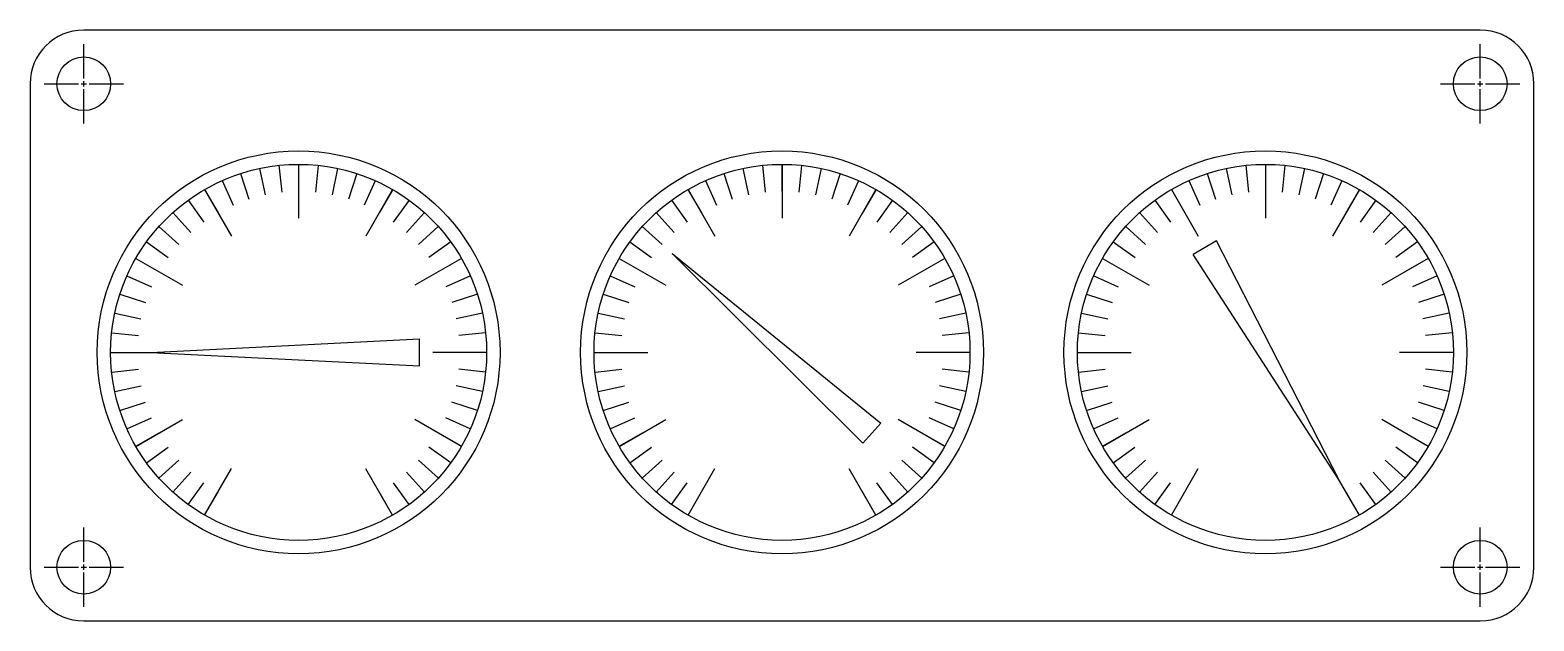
# Model space of a CAD drawing. Header units: feet. Extents: x 2.5 to 16.5, y 2.5 to 8.
import ezdxf

# ---------------------------------------------------------------- set-up
doc = ezdxf.new("R2010")
doc.units = ezdxf.units.FT
doc.header["$LTSCALE"] = 0.5
doc.header["$MEASUREMENT"] = 0
doc.linetypes.add('CENTER', pattern=[2, 1.25, -0.25, 0.25, -0.25])
doc.linetypes.add('CENTER2', pattern=[1.125, 0.75, -0.125, 0.125, -0.125])
doc.layers.add('中心線', color=3, linetype='CENTER')
doc.layers.add('輪廓線', color=1, linetype='Continuous')

# ---------------------------------------------------------------- blocks, each defined once
blk = doc.blocks.new('*U18')
at = {"layer": '輪廓線'}
blk.add_line((0, 0.25), (0, -0.25), dxfattribs=at)
blk = doc.blocks.new('*U19')
at = {"layer": '輪廓線', "color": 0, "linetype": 'ByBlock', "lineweight": -2, "transparency": 16777216}
blk.add_blockref('*U18', (5, 6.5), dxfattribs=at)
for p, rotation in [((4.25, 6.299), 29.99999999999999), ((3.701, 5.75), 59.99999999999999), ((3.5, 5), 90), ((3.701, 4.25), 120), ((4.25, 3.701), 150)]:
    blk.add_blockref('*U18', p, dxfattribs=dict(at, rotation=rotation))
blk = doc.blocks.new('*U30')
at = {"layer": '輪廓線'}
blk.add_line((0.125, 0), (-0.125, 0), dxfattribs=at)
blk = doc.blocks.new('*U32')
at = {"layer": '輪廓線', "color": 0, "linetype": 'ByBlock', "lineweight": -2, "transparency": 16777216}
for p, rotation in [((6.407, 5.812), 29.99999999999969), ((6.485, 5.661), 23.99999999999972), ((6.545, 5.502), 17.9999999999998), ((6.589, 5.338), 11.99999999999993), ((6.616, 5.17), 5.999999999999965)]:
    blk.add_blockref('*U30', p, dxfattribs=dict(at, rotation=rotation))
blk.add_blockref('*U30', (6.625, 5), dxfattribs=at)
blk = doc.blocks.new('*U33')
at = {"layer": '輪廓線'}
blk.add_line((0.125, 0), (-0.125, 0), dxfattribs=at)
blk = doc.blocks.new('*U35')
at = {"layer": '輪廓線', "color": 0, "linetype": 'ByBlock', "lineweight": -2, "transparency": 16777216}
for p, rotation in [((6.407, 5.812), 29.99999999999969), ((6.485, 5.661), 23.99999999999972), ((6.545, 5.502), 17.9999999999998), ((6.589, 5.338), 11.99999999999993), ((6.616, 5.17), 5.999999999999965)]:
    blk.add_blockref('*U33', p, dxfattribs=dict(at, rotation=rotation))
blk.add_blockref('*U33', (6.625, 5), dxfattribs=at)
blk = doc.blocks.new('*U36')
at = {"layer": '輪廓線'}
blk.add_line((0.125, 0), (-0.125, 0), dxfattribs=at)
blk = doc.blocks.new('*U38')
at = {"layer": '輪廓線', "color": 0, "linetype": 'ByBlock', "lineweight": -2, "transparency": 16777216}
for p, rotation in [((6.407, 5.812), 29.99999999999969), ((6.485, 5.661), 23.99999999999972), ((6.545, 5.502), 17.9999999999998), ((6.589, 5.338), 11.99999999999993), ((6.616, 5.17), 5.999999999999965)]:
    blk.add_blockref('*U36', p, dxfattribs=dict(at, rotation=rotation))
blk.add_blockref('*U36', (6.625, 5), dxfattribs=at)
blk = doc.blocks.new('*U39')
at = {"layer": '輪廓線'}
blk.add_line((0.125, 0), (-0.125, 0), dxfattribs=at)
blk = doc.blocks.new('*U41')
at = {"layer": '輪廓線', "color": 0, "linetype": 'ByBlock', "lineweight": -2, "transparency": 16777216}
for p, rotation in [((6.407, 5.812), 29.99999999999969), ((6.485, 5.661), 23.99999999999972), ((6.545, 5.502), 17.9999999999998), ((6.589, 5.338), 11.99999999999993), ((6.616, 5.17), 5.999999999999965)]:
    blk.add_blockref('*U39', p, dxfattribs=dict(at, rotation=rotation))
blk.add_blockref('*U39', (6.625, 5), dxfattribs=at)
blk = doc.blocks.new('*U42')
at = {"layer": '輪廓線'}
blk.add_line((0.125, 0), (-0.125, 0), dxfattribs=at)
blk = doc.blocks.new('*U44')
at = {"layer": '輪廓線', "color": 0, "linetype": 'ByBlock', "lineweight": -2, "transparency": 16777216}
for p, rotation in [((6.407, 5.812), 29.99999999999969), ((6.485, 5.661), 23.99999999999972), ((6.545, 5.502), 17.9999999999998), ((6.589, 5.338), 11.99999999999993), ((6.616, 5.17), 5.999999999999965)]:
    blk.add_blockref('*U42', p, dxfattribs=dict(at, rotation=rotation))
blk.add_blockref('*U42', (6.625, 5), dxfattribs=at)
blk = doc.blocks.new('*U45')
at = {"layer": '輪廓線'}
blk.add_line((0.125, 0), (-0.125, 0), dxfattribs=at)
blk = doc.blocks.new('*U47')
at = {"layer": '輪廓線', "color": 0, "linetype": 'ByBlock', "lineweight": -2, "transparency": 16777216}
for p, rotation in [((6.407, 5.812), 29.99999999999969), ((6.485, 5.661), 23.99999999999972), ((6.545, 5.502), 17.9999999999998), ((6.589, 5.338), 11.99999999999993), ((6.616, 5.17), 5.999999999999965)]:
    blk.add_blockref('*U45', p, dxfattribs=dict(at, rotation=rotation))
blk.add_blockref('*U45', (6.625, 5), dxfattribs=at)
blk = doc.blocks.new('*U57')
at = {"layer": '輪廓線'}
blk.add_line((0.125, 0), (-0.125, 0), dxfattribs=at)
blk = doc.blocks.new('*U59')
at = {"layer": '輪廓線', "color": 0, "linetype": 'ByBlock', "lineweight": -2, "transparency": 16777216}
for p, rotation in [((6.407, 5.812), 29.99999999999969), ((6.485, 5.661), 23.99999999999972), ((6.545, 5.502), 17.9999999999998), ((6.589, 5.338), 11.99999999999993), ((6.616, 5.17), 5.999999999999965)]:
    blk.add_blockref('*U57', p, dxfattribs=dict(at, rotation=rotation))
blk.add_blockref('*U57', (6.625, 5), dxfattribs=at)
blk = doc.blocks.new('*U60')
at = {"layer": '輪廓線'}
blk.add_line((0, 0.25), (0, -0.25), dxfattribs=at)
blk = doc.blocks.new('*U62')
at = {"layer": '輪廓線', "color": 0, "linetype": 'ByBlock', "lineweight": -2, "transparency": 16777216}
blk.add_blockref('*U60', (5, 6.5), dxfattribs=at)
for p, rotation in [((4.25, 6.299), 29.99999999999999), ((3.701, 5.75), 59.99999999999999), ((3.5, 5), 90), ((3.701, 4.25), 120), ((4.25, 3.701), 150)]:
    blk.add_blockref('*U60', p, dxfattribs=dict(at, rotation=rotation))
blk = doc.blocks.new('*U67')
at = {"layer": '輪廓線'}
blk.add_line((0.125, 0), (-0.125, 0), dxfattribs=at)
blk = doc.blocks.new('*U68')
at = {"layer": '輪廓線', "color": 0, "linetype": 'ByBlock', "lineweight": -2, "transparency": 16777216}
for p, rotation in [((6.407, 5.812), 29.99999999999969), ((6.485, 5.661), 23.99999999999972), ((6.545, 5.502), 17.9999999999998), ((6.589, 5.338), 11.99999999999993), ((6.616, 5.17), 5.999999999999965)]:
    blk.add_blockref('*U67', p, dxfattribs=dict(at, rotation=rotation))
blk.add_blockref('*U67', (6.625, 5), dxfattribs=at)
blk = doc.blocks.new('*U69')
at = {"layer": '輪廓線'}
blk.add_line((0.125, 0), (-0.125, 0), dxfattribs=at)
blk = doc.blocks.new('*U70')
at = {"layer": '輪廓線', "color": 0, "linetype": 'ByBlock', "lineweight": -2, "transparency": 16777216}
for p, rotation in [((6.407, 5.812), 29.99999999999969), ((6.485, 5.661), 23.99999999999972), ((6.545, 5.502), 17.9999999999998), ((6.589, 5.338), 11.99999999999993), ((6.616, 5.17), 5.999999999999965)]:
    blk.add_blockref('*U69', p, dxfattribs=dict(at, rotation=rotation))
blk.add_blockref('*U69', (6.625, 5), dxfattribs=at)
blk = doc.blocks.new('*U71')
at = {"layer": '輪廓線'}
blk.add_line((0.125, 0), (-0.125, 0), dxfattribs=at)
blk = doc.blocks.new('*U72')
at = {"layer": '輪廓線', "color": 0, "linetype": 'ByBlock', "lineweight": -2, "transparency": 16777216}
for p, rotation in [((6.407, 5.812), 29.99999999999969), ((6.485, 5.661), 23.99999999999972), ((6.545, 5.502), 17.9999999999998), ((6.589, 5.338), 11.99999999999993), ((6.616, 5.17), 5.999999999999965)]:
    blk.add_blockref('*U71', p, dxfattribs=dict(at, rotation=rotation))
blk.add_blockref('*U71', (6.625, 5), dxfattribs=at)
blk = doc.blocks.new('*U73')
at = {"layer": '輪廓線'}
blk.add_line((0.125, 0), (-0.125, 0), dxfattribs=at)
blk = doc.blocks.new('*U74')
at = {"layer": '輪廓線', "color": 0, "linetype": 'ByBlock', "lineweight": -2, "transparency": 16777216}
for p, rotation in [((6.407, 5.812), 29.99999999999969), ((6.485, 5.661), 23.99999999999972), ((6.545, 5.502), 17.9999999999998), ((6.589, 5.338), 11.99999999999993), ((6.616, 5.17), 5.999999999999965)]:
    blk.add_blockref('*U73', p, dxfattribs=dict(at, rotation=rotation))
blk.add_blockref('*U73', (6.625, 5), dxfattribs=at)
blk = doc.blocks.new('*U75')
at = {"layer": '輪廓線'}
blk.add_line((0.125, 0), (-0.125, 0), dxfattribs=at)
blk = doc.blocks.new('*U76')
at = {"layer": '輪廓線', "color": 0, "linetype": 'ByBlock', "lineweight": -2, "transparency": 16777216}
for p, rotation in [((6.407, 5.812), 29.99999999999969), ((6.485, 5.661), 23.99999999999972), ((6.545, 5.502), 17.9999999999998), ((6.589, 5.338), 11.99999999999993), ((6.616, 5.17), 5.999999999999965)]:
    blk.add_blockref('*U75', p, dxfattribs=dict(at, rotation=rotation))
blk.add_blockref('*U75', (6.625, 5), dxfattribs=at)
blk = doc.blocks.new('*U65')
at = {"layer": '輪廓線'}
blk.add_line((0.125, 0), (-0.125, 0), dxfattribs=at)
blk = doc.blocks.new('*U66')
at = {"layer": '輪廓線', "color": 0, "linetype": 'ByBlock', "lineweight": -2, "transparency": 16777216}
for p, rotation in [((6.407, 5.812), 29.99999999999969), ((6.485, 5.661), 23.99999999999972), ((6.545, 5.502), 17.9999999999998), ((6.589, 5.338), 11.99999999999993), ((6.616, 5.17), 5.999999999999965)]:
    blk.add_blockref('*U65', p, dxfattribs=dict(at, rotation=rotation))
blk.add_blockref('*U65', (6.625, 5), dxfattribs=at)
blk = doc.blocks.new('*U63')
at = {"layer": '輪廓線'}
blk.add_line((0.125, 0), (-0.125, 0), dxfattribs=at)
blk = doc.blocks.new('*U64')
at = {"layer": '輪廓線', "color": 0, "linetype": 'ByBlock', "lineweight": -2, "transparency": 16777216}
for p, rotation in [((6.407, 5.812), 29.99999999999969), ((6.485, 5.661), 23.99999999999972), ((6.545, 5.502), 17.9999999999998), ((6.589, 5.338), 11.99999999999993), ((6.616, 5.17), 5.999999999999965)]:
    blk.add_blockref('*U63', p, dxfattribs=dict(at, rotation=rotation))
blk.add_blockref('*U63', (6.625, 5), dxfattribs=at)
blk = doc.blocks.new('*U77')
at = {"layer": '輪廓線'}
blk.add_line((0, 0.25), (0, -0.25), dxfattribs=at)
blk = doc.blocks.new('*U79')
at = {"layer": '輪廓線', "color": 0, "linetype": 'ByBlock', "lineweight": -2, "transparency": 16777216}
blk.add_blockref('*U77', (5, 6.5), dxfattribs=at)
for p, rotation in [((4.25, 6.299), 29.99999999999999), ((3.701, 5.75), 59.99999999999999), ((3.5, 5), 90), ((3.701, 4.25), 120), ((4.25, 3.701), 150)]:
    blk.add_blockref('*U77', p, dxfattribs=dict(at, rotation=rotation))
blk = doc.blocks.new('*U84')
at = {"layer": '輪廓線'}
blk.add_line((0.125, 0), (-0.125, 0), dxfattribs=at)
blk = doc.blocks.new('*U85')
at = {"layer": '輪廓線', "color": 0, "linetype": 'ByBlock', "lineweight": -2, "transparency": 16777216}
for p, rotation in [((6.407, 5.812), 29.99999999999969), ((6.485, 5.661), 23.99999999999972), ((6.545, 5.502), 17.9999999999998), ((6.589, 5.338), 11.99999999999993), ((6.616, 5.17), 5.999999999999965)]:
    blk.add_blockref('*U84', p, dxfattribs=dict(at, rotation=rotation))
blk.add_blockref('*U84', (6.625, 5), dxfattribs=at)
blk = doc.blocks.new('*U86')
at = {"layer": '輪廓線'}
blk.add_line((0.125, 0), (-0.125, 0), dxfattribs=at)
blk = doc.blocks.new('*U87')
at = {"layer": '輪廓線', "color": 0, "linetype": 'ByBlock', "lineweight": -2, "transparency": 16777216}
for p, rotation in [((6.407, 5.812), 29.99999999999969), ((6.485, 5.661), 23.99999999999972), ((6.545, 5.502), 17.9999999999998), ((6.589, 5.338), 11.99999999999993), ((6.616, 5.17), 5.999999999999965)]:
    blk.add_blockref('*U86', p, dxfattribs=dict(at, rotation=rotation))
blk.add_blockref('*U86', (6.625, 5), dxfattribs=at)
blk = doc.blocks.new('*U88')
at = {"layer": '輪廓線'}
blk.add_line((0.125, 0), (-0.125, 0), dxfattribs=at)
blk = doc.blocks.new('*U89')
at = {"layer": '輪廓線', "color": 0, "linetype": 'ByBlock', "lineweight": -2, "transparency": 16777216}
for p, rotation in [((6.407, 5.812), 29.99999999999969), ((6.485, 5.661), 23.99999999999972), ((6.545, 5.502), 17.9999999999998), ((6.589, 5.338), 11.99999999999993), ((6.616, 5.17), 5.999999999999965)]:
    blk.add_blockref('*U88', p, dxfattribs=dict(at, rotation=rotation))
blk.add_blockref('*U88', (6.625, 5), dxfattribs=at)
blk = doc.blocks.new('*U90')
at = {"layer": '輪廓線'}
blk.add_line((0.125, 0), (-0.125, 0), dxfattribs=at)
blk = doc.blocks.new('*U91')
at = {"layer": '輪廓線', "color": 0, "linetype": 'ByBlock', "lineweight": -2, "transparency": 16777216}
for p, rotation in [((6.407, 5.812), 29.99999999999969), ((6.485, 5.661), 23.99999999999972), ((6.545, 5.502), 17.9999999999998), ((6.589, 5.338), 11.99999999999993), ((6.616, 5.17), 5.999999999999965)]:
    blk.add_blockref('*U90', p, dxfattribs=dict(at, rotation=rotation))
blk.add_blockref('*U90', (6.625, 5), dxfattribs=at)
blk = doc.blocks.new('*U92')
at = {"layer": '輪廓線'}
blk.add_line((0.125, 0), (-0.125, 0), dxfattribs=at)
blk = doc.blocks.new('*U93')
at = {"layer": '輪廓線', "color": 0, "linetype": 'ByBlock', "lineweight": -2, "transparency": 16777216}
for p, rotation in [((6.407, 5.812), 29.99999999999969), ((6.485, 5.661), 23.99999999999972), ((6.545, 5.502), 17.9999999999998), ((6.589, 5.338), 11.99999999999993), ((6.616, 5.17), 5.999999999999965)]:
    blk.add_blockref('*U92', p, dxfattribs=dict(at, rotation=rotation))
blk.add_blockref('*U92', (6.625, 5), dxfattribs=at)
blk = doc.blocks.new('*U82')
at = {"layer": '輪廓線'}
blk.add_line((0.125, 0), (-0.125, 0), dxfattribs=at)
blk = doc.blocks.new('*U83')
at = {"layer": '輪廓線', "color": 0, "linetype": 'ByBlock', "lineweight": -2, "transparency": 16777216}
for p, rotation in [((6.407, 5.812), 29.99999999999969), ((6.485, 5.661), 23.99999999999972), ((6.545, 5.502), 17.9999999999998), ((6.589, 5.338), 11.99999999999993), ((6.616, 5.17), 5.999999999999965)]:
    blk.add_blockref('*U82', p, dxfattribs=dict(at, rotation=rotation))
blk.add_blockref('*U82', (6.625, 5), dxfattribs=at)
blk = doc.blocks.new('*U80')
at = {"layer": '輪廓線'}
blk.add_line((0.125, 0), (-0.125, 0), dxfattribs=at)
blk = doc.blocks.new('*U81')
at = {"layer": '輪廓線', "color": 0, "linetype": 'ByBlock', "lineweight": -2, "transparency": 16777216}
for p, rotation in [((6.407, 5.812), 29.99999999999969), ((6.485, 5.661), 23.99999999999972), ((6.545, 5.502), 17.9999999999998), ((6.589, 5.338), 11.99999999999993), ((6.616, 5.17), 5.999999999999965)]:
    blk.add_blockref('*U80', p, dxfattribs=dict(at, rotation=rotation))
blk.add_blockref('*U80', (6.625, 5), dxfattribs=at)
blk = doc.blocks.new('*U94')
at = {"layer": '中心線', "color": 0, "linetype": 'CENTER2', "transparency": 16777216}
for p, q in [((0, 0.05), (0, 0.37)), ((-0.37, 0), (-0.05, 0)), ((0.05, 0), (0.37, 0)), ((0, -0.37), (0, -0.05))]:
    blk.add_line(p, q, dxfattribs=at)
at = {"layer": '中心線', "color": 0, "linetype": 'Continuous', "transparency": 16777216}
for p, q in [((-0.025, 0), (0.025, 0)), ((0, -0.025), (0, 0.025))]:
    blk.add_line(p, q, dxfattribs=at)
blk = doc.blocks.new('*U95')
at = {"layer": '中心線', "color": 0, "linetype": 'CENTER2', "transparency": 16777216}
for p, q in [((0, 0.05), (0, 0.37)), ((-0.37, 0), (-0.05, 0)), ((0.05, 0), (0.37, 0)), ((0, -0.37), (0, -0.05))]:
    blk.add_line(p, q, dxfattribs=at)
at = {"layer": '中心線', "color": 0, "linetype": 'Continuous', "transparency": 16777216}
for p, q in [((-0.025, 0), (0.025, 0)), ((0, -0.025), (0, 0.025))]:
    blk.add_line(p, q, dxfattribs=at)
blk = doc.blocks.new('*U96')
at = {"layer": '中心線', "color": 0, "linetype": 'CENTER2', "transparency": 16777216}
for p, q in [((0, 0.05), (0, 0.37)), ((-0.37, 0), (-0.05, 0)), ((0.05, 0), (0.37, 0)), ((0, -0.37), (0, -0.05))]:
    blk.add_line(p, q, dxfattribs=at)
at = {"layer": '中心線', "color": 0, "linetype": 'Continuous', "transparency": 16777216}
for p, q in [((-0.025, 0), (0.025, 0)), ((0, -0.025), (0, 0.025))]:
    blk.add_line(p, q, dxfattribs=at)
blk = doc.blocks.new('*U97')
at = {"layer": '中心線', "color": 0, "linetype": 'CENTER2', "transparency": 16777216}
for p, q in [((0, 0.05), (0, 0.37)), ((-0.37, 0), (-0.05, 0)), ((0.05, 0), (0.37, 0)), ((0, -0.37), (0, -0.05))]:
    blk.add_line(p, q, dxfattribs=at)
at = {"layer": '中心線', "color": 0, "linetype": 'Continuous', "transparency": 16777216}
for p, q in [((-0.025, 0), (0.025, 0)), ((0, -0.025), (0, 0.025))]:
    blk.add_line(p, q, dxfattribs=at)

msp = doc.modelspace()

# ---------------------------------------------------------------- linework, layer by layer
at = {"layer": '輪廓線'}
for p, q in [((16, 8), (3, 8)), ((2.5, 7.5), (2.5, 3)), ((16.5, 3), (16.5, 7.5)), ((5, 6.75), (5, 6.25)), ((9.5, 6.75), (9.5, 6.25)), ((14, 6.75), (14, 6.25)), ((5.875, 6.516), (5.625, 6.083)), ((10.375, 6.516), (10.125, 6.083)), ((14.875, 6.516), (14.625, 6.083)), ((13.546, 6.037), (13.329, 5.912)), ((14.688, 3.809), (13.546, 6.037)), ((8.478, 5.92), (10.42, 4.34)), ((8.478, 5.92), (10.252, 4.154)), ((14.688, 3.809), (13.329, 5.912)), ((6.516, 5.875), (6.083, 5.625)), ((11.016, 5.875), (10.583, 5.625)), ((15.516, 5.875), (15.083, 5.625)), ((3.625, 5), (6.125, 5.125)), ((6.125, 4.875), (6.125, 5.125)), ((3.25, 5), (3.75, 5)), ((3.625, 5), (6.125, 4.875)), ((6.75, 5), (6.25, 5)), ((6.75, 5), (6.25, 5)), ((7.75, 5), (8.25, 5)), ((11.25, 5), (10.75, 5)), ((11.25, 5), (10.75, 5)), ((12.25, 5), (12.75, 5)), ((15.75, 5), (15.25, 5)), ((15.75, 5), (15.25, 5)), ((6.516, 4.125), (6.083, 4.375)), ((10.252, 4.154), (10.42, 4.34)), ((11.016, 4.125), (10.583, 4.375)), ((15.516, 4.125), (15.083, 4.375)), ((3.584, 3.971), (3.786, 4.118)), ((8.084, 3.971), (8.286, 4.118)), ((12.584, 3.971), (12.786, 4.118)), ((3.699, 3.829), (3.885, 3.996)), ((6.301, 3.829), (6.115, 3.996)), ((8.199, 3.829), (8.385, 3.996)), ((10.801, 3.829), (10.615, 3.996)), ((12.699, 3.829), (12.885, 3.996)), ((15.301, 3.829), (15.115, 3.996)), ((3.829, 3.699), (3.996, 3.885)), ((3.971, 3.584), (4.118, 3.786)), ((5.875, 3.484), (5.625, 3.917)), ((6.029, 3.584), (5.882, 3.786)), ((6.171, 3.699), (6.004, 3.885)), ((8.329, 3.699), (8.496, 3.885)), ((8.471, 3.584), (8.618, 3.786)), ((10.375, 3.484), (10.125, 3.917)), ((10.529, 3.584), (10.382, 3.786)), ((10.671, 3.699), (10.504, 3.885)), ((12.829, 3.699), (12.996, 3.885)), ((12.971, 3.584), (13.118, 3.786)), ((14.875, 3.484), (14.625, 3.917)), ((15.029, 3.584), (14.882, 3.786)), ((15.171, 3.699), (15.004, 3.885)), ((4.125, 3.484), (4.25, 3.701)), ((5.875, 3.484), (5.75, 3.701)), ((8.625, 3.484), (8.75, 3.701)), ((10.375, 3.484), (10.25, 3.701)), ((13.125, 3.484), (13.25, 3.701)), ((14.875, 3.484), (14.75, 3.701)), ((3, 2.5), (16, 2.5))]:
    msp.add_line(p, q, dxfattribs=at)
for centre, radius in [((3, 7.5), 0.25), ((16, 7.5), 0.25), ((5, 5), 1.875), ((9.5, 5), 1.875), ((14, 5), 1.875), ((5, 5), 1.75), ((9.5, 5), 1.75), ((14, 5), 1.75), ((3, 3), 0.25), ((16, 3), 0.25)]:
    msp.add_circle(centre, radius, dxfattribs=at)
for centre, start, end in [((3, 7.5), 90, 180), ((16, 7.5), 0, 90), ((3, 3), 180, 270), ((16, 3), 270, 0)]:
    msp.add_arc(centre, 0.5, start, end, dxfattribs=at)

# ---------------------------------------------------------------- block references
at = {"layer": '中心線', "linetype": 'CENTER2'}
for name, p in [('*U95', (3, 7.5)), ('*U97', (16, 7.5)), ('*U94', (3, 3)), ('*U96', (16, 3))]:
    msp.add_blockref(name, p, dxfattribs=at)
at = {"layer": '輪廓線'}
for name, p, rotation in [('*U38', (8.21, -1.3), 72), ('*U72', (12.71, -1.3), 72), ('*U89', (17.21, -1.3), 72), ('*U35', (3.894, -1.984), 36.00000000000001), ('*U70', (8.394, -1.984), 36.00000000000001), ('*U87', (12.894, -1.984), 36.00000000000001), ('*U41', (11.3, 1.79), 108), ('*U74', (15.8, 1.79), 108), ('*U91', (20.3, 1.79), 108), ('*U44', (11.984, 6.106), 144), ('*U76', (16.484, 6.106), 144), ('*U93', (20.984, 6.106), 144), ('*U47', (10, 10), 180), ('*U59', (-1.984, 3.894), 323.9999999999999), ('*U66', (14.5, 10), 180), ('*U64', (2.516, 3.894), 323.9999999999999), ('*U83', (19, 10), 180), ('*U81', (7.016, 3.894), 323.9999999999999)]:
    msp.add_blockref(name, p, dxfattribs=dict(at, rotation=rotation))
for name, p in [('*U19', (0, 0)), ('*U62', (4.5, 0)), ('*U79', (9, 0)), ('*U32', (0, 0)), ('*U68', (4.5, 0)), ('*U85', (9, 0))]:
    msp.add_blockref(name, p, dxfattribs=at)

doc.saveas('drawing.dxf')
